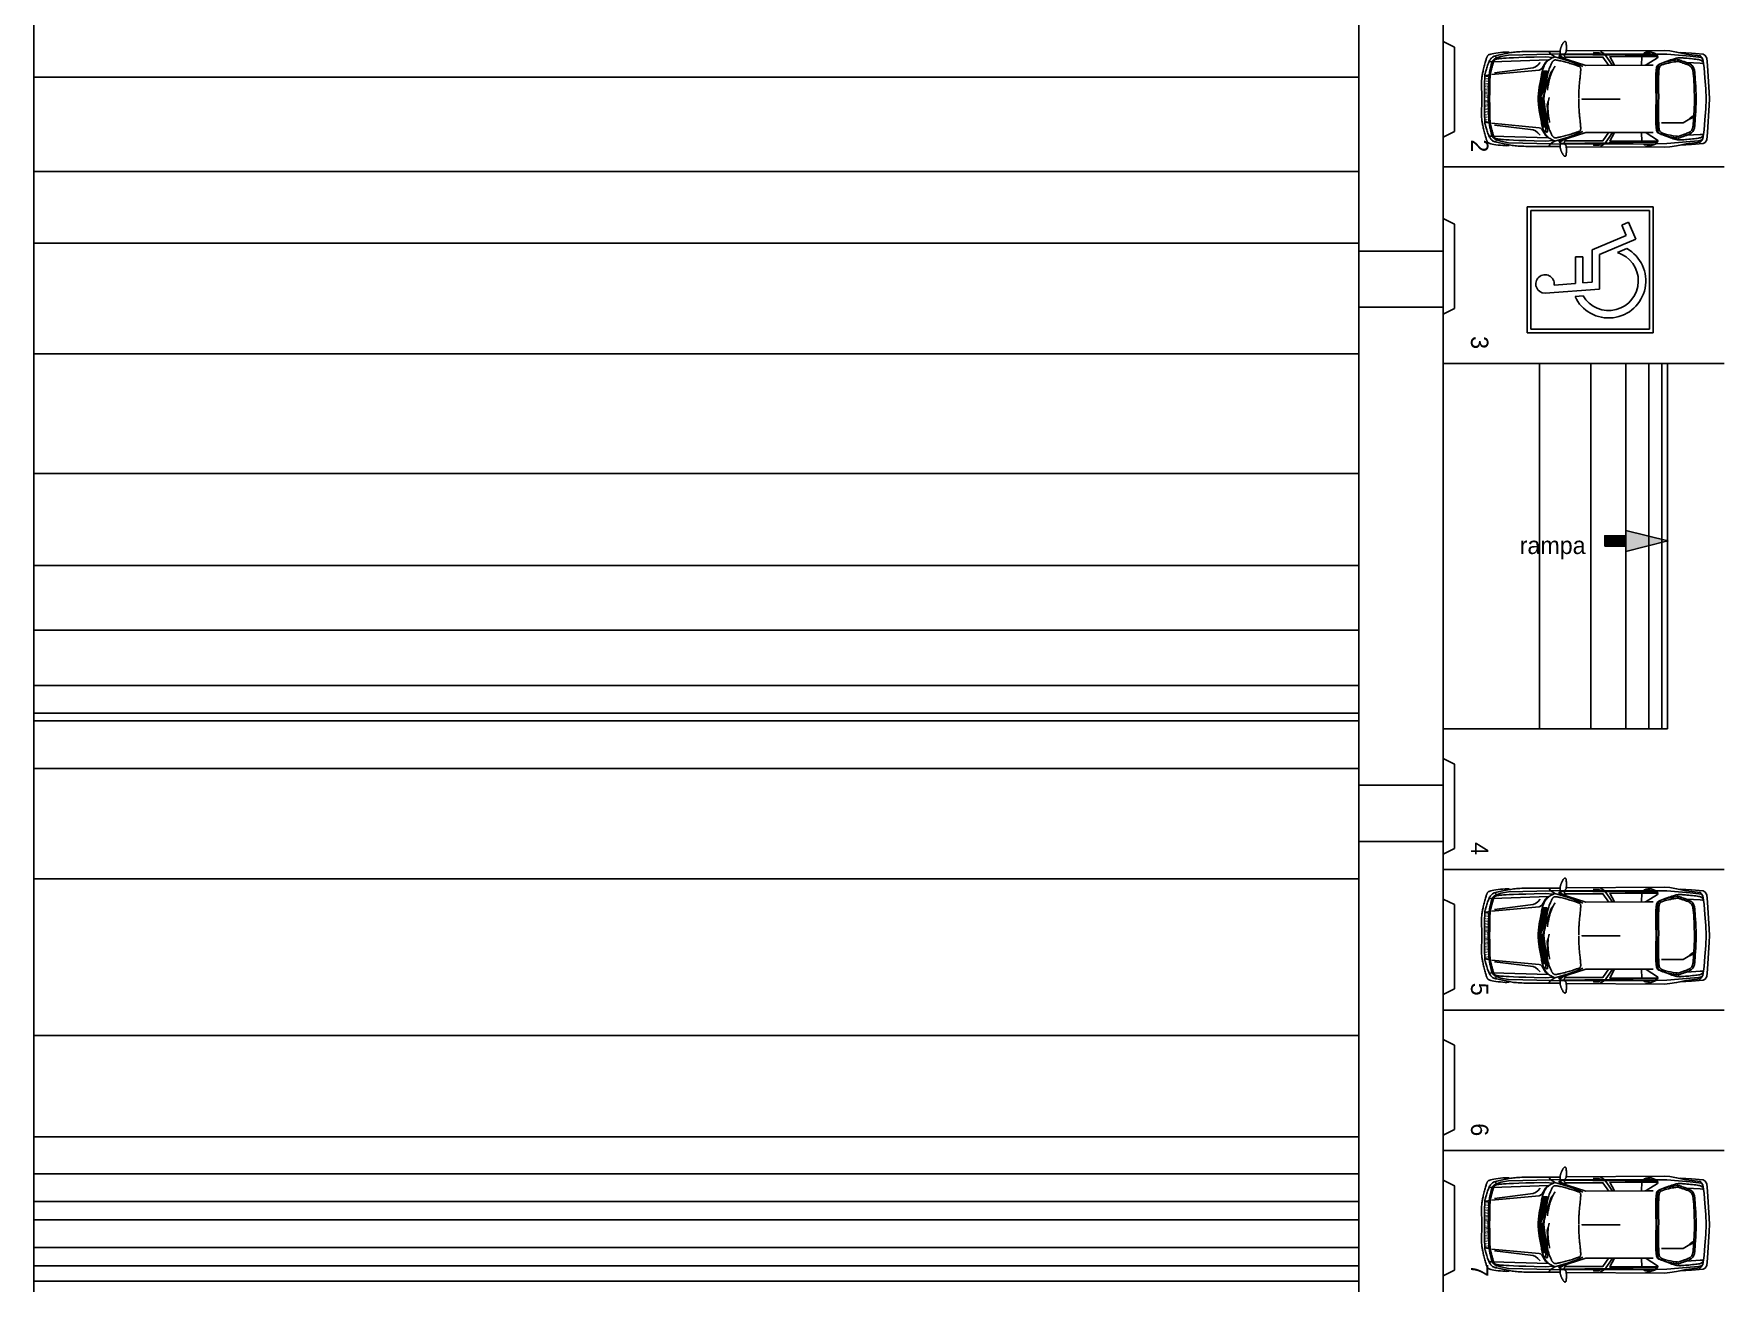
# Model space of a CAD drawing. Header units: metres. Extents: x -28 to 260, y 30 to 125.
# Drawn here: x -28.08 to 2, y 69.25 to 91.47 of the extents above; entities that cross this region are included whole.
import ezdxf

# ---------------------------------------------------------------- set-up
doc = ezdxf.new("R2010")
doc.units = ezdxf.units.M
doc.header["$LTSCALE"] = 0.01
doc.header["$MEASUREMENT"] = 0
for name, color, linetype in [('0.1', 2, 'Continuous'), ('0.10', 2, 'Continuous'), ('0.18', 1, 'Continuous'), ('0.20', 7, 'Continuous'), ('0.45', 4, 'Continuous'), ('PLAN_01_FLOOR', 7, 'Continuous'), ('SYMBOLS_GENERAL', 6, 'Continuous')]:
    doc.layers.add(name, color=color, linetype=linetype)
doc.styles.add('ESTILO1', font='', dxfattribs={"height": 0.12})
doc.styles.get('ESTILO1').set_extended_font_data('AvantGarde Bk BT')

# ---------------------------------------------------------------- blocks, each defined once
blk = doc.blocks.new('2DP309')
blk.add_line((-2.269, -0.002), (-1.587, -0.002))
for points in [[(-2.555, 0.722), (-2.557, 0.727), (-2.56, 0.732), (-2.562, 0.735), (-2.564, 0.739), (-2.566, 0.741), (-2.569, 0.744), (-2.57, 0.746), (-2.572, 0.748), (-2.574, 0.751), (-2.575, 0.753), (-2.576, 0.755), (-2.578, 0.758), (-2.579, 0.761), (-2.579, 0.763), (-2.58, 0.766), (-2.581, 0.77), (-2.582, 0.773), (-2.582, 0.776), (-2.582, 0.78), (-2.582, 0.784), (-2.582, 0.787), (-2.582, 0.791), (-2.581, 0.795), (-2.579, 0.798), (-2.577, 0.802), (-2.575, 0.805), (-2.572, 0.809), (-2.569, 0.812), (-2.566, 0.815), (-2.563, 0.818), (-2.56, 0.821), (-2.557, 0.824), (-2.554, 0.826), (-2.552, 0.829), (-2.551, 0.832), (-2.549, 0.835), (-2.548, 0.84), (-2.547, 0.847), (-2.546, 0.854), (-2.546, 0.864), (-2.545, 0.876), (-2.545, 0.89), (-2.544, 0.905), (-2.544, 0.921), (-2.545, 0.936), (-2.545, 0.952), (-2.546, 0.966), (-2.546, 0.978), (-2.548, 0.989), (-2.549, 0.997), (-2.551, 1.004), (-2.553, 1.009), (-2.555, 1.013), (-2.557, 1.016), (-2.56, 1.018), (-2.562, 1.019), (-2.565, 1.02), (-2.569, 1.021), (-2.572, 1.021), (-2.575, 1.02), (-2.579, 1.019), (-2.583, 1.017), (-2.587, 1.013), (-2.592, 1.009), (-2.596, 1.003), (-2.601, 0.997), (-2.606, 0.989), (-2.611, 0.981), (-2.616, 0.973), (-2.62, 0.965), (-2.624, 0.957), (-2.628, 0.949), (-2.631, 0.941), (-2.634, 0.934), (-2.637, 0.928), (-2.639, 0.922), (-2.641, 0.916), (-2.642, 0.91), (-2.644, 0.905), (-2.645, 0.9), (-2.647, 0.895), (-2.648, 0.89), (-2.65, 0.885), (-2.651, 0.879), (-2.653, 0.874), (-2.654, 0.869), (-2.655, 0.864), (-2.656, 0.858), (-2.657, 0.852), (-2.657, 0.846), (-2.658, 0.84), (-2.658, 0.834), (-2.658, 0.829), (-2.658, 0.823), (-2.658, 0.818), (-2.657, 0.814), (-2.657, 0.809), (-2.656, 0.806), (-2.655, 0.802), (-2.654, 0.799), (-2.653, 0.795), (-2.652, 0.791), (-2.651, 0.787), (-2.65, 0.782), (-2.649, 0.777), (-2.647, 0.77), (-2.643, 0.764), (-2.637, 0.756), (-2.628, 0.748), (-2.613, 0.739), (-2.594, 0.73), (-2.568, 0.72)], [(-3.561, 0.826), (-3.576, 0.83), (-3.602, 0.832), (-3.635, 0.831), (-3.674, 0.829), (-3.716, 0.825), (-3.758, 0.82), (-3.799, 0.815), (-3.835, 0.809), (-3.864, 0.803), (-3.888, 0.798), (-3.906, 0.792), (-3.92, 0.787), (-3.93, 0.782), (-3.938, 0.777), (-3.943, 0.772), (-3.947, 0.767), (-3.95, 0.762), (-3.954, 0.756), (-3.957, 0.75), (-3.96, 0.744), (-3.963, 0.735), (-3.966, 0.726), (-3.97, 0.714), (-3.974, 0.7), (-3.979, 0.684), (-3.984, 0.666), (-3.989, 0.645), (-3.995, 0.624), (-4.001, 0.602), (-4.006, 0.58), (-4.012, 0.557), (-4.018, 0.535), (-4.023, 0.514), (-4.027, 0.494), (-4.032, 0.475), (-4.036, 0.456), (-4.04, 0.438), (-4.043, 0.421), (-4.046, 0.405), (-4.048, 0.389), (-4.05, 0.373), (-4.052, 0.354), (-4.053, 0.329), (-4.053, 0.295), (-4.053, 0.249), (-4.053, 0.186), (-4.051, 0.105), (-4.049, 0)], [(-2.671, 0.845), (-2.736, 0.845), (-2.792, 0.845), (-2.84, 0.846), (-2.882, 0.846), (-2.92, 0.846), (-2.955, 0.846), (-2.99, 0.846), (-3.025, 0.846), (-3.063, 0.846), (-3.103, 0.845), (-3.143, 0.845), (-3.185, 0.845), (-3.226, 0.844), (-3.266, 0.844), (-3.304, 0.843), (-3.34, 0.842), (-3.372, 0.84), (-3.402, 0.839), (-3.431, 0.836), (-3.457, 0.834), (-3.483, 0.831), (-3.509, 0.827), (-3.535, 0.823), (-3.562, 0.819), (-3.59, 0.813), (-3.619, 0.807), (-3.649, 0.801), (-3.678, 0.795), (-3.707, 0.788), (-3.733, 0.782), (-3.758, 0.776), (-3.78, 0.771), (-3.799, 0.766), (-3.815, 0.762), (-3.828, 0.758), (-3.84, 0.754), (-3.849, 0.75), (-3.858, 0.745), (-3.865, 0.739), (-3.873, 0.733), (-3.88, 0.725), (-3.888, 0.716), (-3.895, 0.706), (-3.903, 0.695), (-3.91, 0.682), (-3.918, 0.667), (-3.926, 0.651), (-3.933, 0.633), (-3.941, 0.614), (-3.948, 0.594), (-3.955, 0.573), (-3.961, 0.552), (-3.968, 0.531), (-3.973, 0.512), (-3.978, 0.494), (-3.983, 0.479), (-3.986, 0.466), (-3.989, 0.455), (-3.992, 0.447), (-3.993, 0.44), (-3.995, 0.435), (-3.996, 0.43), (-3.996, 0.426), (-3.997, 0.423), (-3.997, 0.418), (-3.998, 0.409), (-3.998, 0.391), (-3.998, 0.359), (-3.999, 0.309), (-4, 0.237), (-4.002, 0.137), (-4.003, 0)], [(-3.936, 0), (-3.933, 0.136), (-3.93, 0.241), (-3.926, 0.321), (-3.923, 0.38), (-3.919, 0.423), (-3.915, 0.453), (-3.911, 0.475), (-3.908, 0.492), (-3.904, 0.508), (-3.9, 0.524), (-3.897, 0.539), (-3.894, 0.554), (-3.891, 0.568), (-3.888, 0.581), (-3.885, 0.593), (-3.883, 0.604), (-3.881, 0.614), (-3.879, 0.623), (-3.877, 0.632), (-3.875, 0.64), (-3.873, 0.647), (-3.871, 0.654), (-3.868, 0.66), (-3.864, 0.666), (-3.861, 0.672), (-3.856, 0.679), (-3.852, 0.684), (-3.847, 0.69), (-3.842, 0.695), (-3.837, 0.7), (-3.832, 0.704), (-3.827, 0.707), (-3.823, 0.71), (-3.82, 0.713), (-3.816, 0.715), (-3.813, 0.716), (-3.811, 0.717), (-3.808, 0.718), (-3.806, 0.719), (-3.804, 0.72), (-3.803, 0.721), (-3.801, 0.721), (-3.8, 0.722), (-3.799, 0.723), (-3.798, 0.724), (-3.797, 0.725), (-3.797, 0.726), (-3.796, 0.728), (-3.796, 0.729), (-3.796, 0.731), (-3.796, 0.733), (-3.796, 0.735), (-3.796, 0.737), (-3.797, 0.74), (-3.799, 0.744), (-3.8, 0.748)], [(-3.921, 0.665), (-3.862, 0.661), (-2.864, 0.693)], [(-3.12, 0.744), (-3.269, 0.74), (-3.389, 0.737), (-3.486, 0.733), (-3.561, 0.73), (-3.619, 0.727), (-3.662, 0.724), (-3.694, 0.721), (-3.719, 0.719), (-3.739, 0.717), (-3.755, 0.715), (-3.768, 0.713), (-3.778, 0.711), (-3.786, 0.709), (-3.793, 0.707), (-3.798, 0.705), (-3.802, 0.703), (-3.807, 0.701), (-3.811, 0.698), (-3.815, 0.694), (-3.819, 0.691), (-3.823, 0.686), (-3.827, 0.681), (-3.83, 0.675), (-3.834, 0.668), (-3.838, 0.66), (-3.842, 0.651), (-3.845, 0.641), (-3.849, 0.63), (-3.853, 0.619), (-3.856, 0.606), (-3.86, 0.593), (-3.864, 0.58), (-3.868, 0.566), (-3.872, 0.552), (-3.876, 0.538), (-3.879, 0.524), (-3.883, 0.51), (-3.886, 0.497), (-3.889, 0.485), (-3.892, 0.473), (-3.894, 0.463), (-3.896, 0.454), (-3.898, 0.446), (-3.899, 0.438), (-3.9, 0.43), (-3.901, 0.423), (-3.902, 0.415), (-3.902, 0.406), (-3.903, 0.397), (-3.903, 0.382), (-3.904, 0.36), (-3.905, 0.326), (-3.906, 0.277), (-3.907, 0.209), (-3.909, 0.118), (-3.911, 0)], [(-2.867, 0.688), (-2.918, 0.648), (-2.978, 0.549), (-3.004, 0.521), (-3.032, 0.512), (-3.876, 0.434)], [(-3.823, 0.465), (-3.185, 0.546), (-3.136, 0.552), (-3.095, 0.57), (-3.051, 0.602), (-3.012, 0.647)], [(-3.802, 0.722), (-3.714, 0.754), (-3.574, 0.78), (-2.816, 0.797), (-2.657, 0.803), (-0.947, 0.798), (-0.76, 0.794), (-0.341, 0.759), (-0.191, 0.743), (-0.121, 0.729)], [(-3.12, 0.744), (-2.916, 0.751), (-2.78, 0.739)], [(-2.753, 0.748), (-2.777, 0.738), (-2.798, 0.728), (-2.817, 0.717), (-2.834, 0.707), (-2.849, 0.696), (-2.862, 0.686), (-2.874, 0.676), (-2.884, 0.666), (-2.893, 0.657), (-2.902, 0.648), (-2.909, 0.639), (-2.916, 0.63), (-2.922, 0.621), (-2.928, 0.612), (-2.933, 0.603), (-2.938, 0.592), (-2.943, 0.582), (-2.948, 0.57), (-2.953, 0.557), (-2.958, 0.543), (-2.963, 0.527), (-2.968, 0.509), (-2.974, 0.489), (-2.979, 0.466), (-2.985, 0.441), (-2.99, 0.414), (-2.996, 0.385), (-3.002, 0.355), (-3.007, 0.324), (-3.013, 0.294), (-3.018, 0.266), (-3.022, 0.238), (-3.027, 0.213), (-3.03, 0.189), (-3.034, 0.164), (-3.037, 0.139), (-3.039, 0.112), (-3.042, 0.082), (-3.044, 0.047), (-3.046, 0)], [(-2.925, 0.167), (-2.91, 0.267), (-2.895, 0.357), (-2.881, 0.425), (-2.87, 0.475), (-2.86, 0.51), (-2.851, 0.535), (-2.843, 0.555), (-2.836, 0.572), (-2.829, 0.588), (-2.823, 0.602), (-2.817, 0.615), (-2.811, 0.626), (-2.807, 0.636), (-2.802, 0.644), (-2.798, 0.652), (-2.794, 0.658), (-2.791, 0.663), (-2.788, 0.667), (-2.784, 0.671), (-2.782, 0.674), (-2.779, 0.676), (-2.776, 0.678), (-2.774, 0.68), (-2.771, 0.682), (-2.769, 0.684), (-2.766, 0.685), (-2.764, 0.687), (-2.761, 0.688), (-2.758, 0.689), (-2.755, 0.691), (-2.752, 0.691), (-2.748, 0.692), (-2.744, 0.692), (-2.739, 0.692), (-2.733, 0.692), (-2.726, 0.691), (-2.717, 0.69), (-2.706, 0.688), (-2.693, 0.685), (-2.677, 0.682), (-2.66, 0.679), (-2.641, 0.675), (-2.62, 0.67), (-2.598, 0.664), (-2.575, 0.659), (-2.552, 0.653), (-2.528, 0.646), (-2.504, 0.639), (-2.481, 0.632), (-2.458, 0.625), (-2.436, 0.618), (-2.415, 0.611), (-2.396, 0.604), (-2.379, 0.599), (-2.363, 0.593), (-2.35, 0.589), (-2.34, 0.585), (-2.331, 0.582), (-2.323, 0.58), (-2.317, 0.577), (-2.312, 0.575), (-2.308, 0.573), (-2.305, 0.571), (-2.301, 0.568), (-2.298, 0.565), (-2.296, 0.561), (-2.294, 0.556), (-2.292, 0.549), (-2.291, 0.542), (-2.29, 0.532), (-2.289, 0.521), (-2.29, 0.508), (-2.291, 0.493), (-2.292, 0.476), (-2.294, 0.458), (-2.296, 0.438), (-2.298, 0.418), (-2.3, 0.397), (-2.302, 0.376), (-2.305, 0.355), (-2.307, 0.333), (-2.309, 0.311), (-2.311, 0.29), (-2.313, 0.268), (-2.315, 0.246), (-2.317, 0.225), (-2.319, 0.203), (-2.32, 0.182), (-2.321, 0.16), (-2.322, 0.138), (-2.323, 0.115), (-2.324, 0.091), (-2.324, 0.065), (-2.324, 0.037), (-2.324, 0.007)], [(-2.86, 0.847), (-2.831, 0.807), (-2.806, 0.784), (-2.764, 0.758), (-2.749, 0.751), (-2.507, 0.679), (-2.361, 0.624), (-2.254, 0.579)], [(-1.138, 0.85), (-1.052, 0.837), (-0.977, 0.811), (-0.948, 0.795), (-0.922, 0.766), (-0.915, 0.748), (-0.923, 0.732), (-1.125, 0.604), (-1.152, 0.598), (-2.2, 0.595), (-2.662, 0.743), (-2.677, 0.755), (-2.664, 0.778), (-2.644, 0.792), (-0.93, 0.77)], [(-2.568, 0.745), (-1.894, 0.744), (-1.788, 0.592)], [(-0.056, 0), (-0.065, 0.177), (-0.079, 0.373), (-0.094, 0.552), (-0.117, 0.708), (-0.163, 0.768), (-0.413, 0.798), (-0.585, 0.834), (-0.705, 0.853), (-0.801, 0.861), (-2.538, 0.852)], [(-1.938, 0.845), (-1.876, 0.807), (-1.844, 0.767), (-1.782, 0.684), (-1.726, 0.596)], [(-1.686, 0.599), (-1.771, 0.754), (-0.921, 0.75)], [(-1.204, 0.754), (-1.207, 0.602)], [(-0.948, 0), (-0.951, 0.192), (-0.952, 0.335), (-0.952, 0.439), (-0.948, 0.511), (-0.941, 0.558), (-0.931, 0.586), (-0.917, 0.602), (-0.898, 0.612), (-0.875, 0.623), (-0.847, 0.634), (-0.817, 0.646), (-0.786, 0.658), (-0.754, 0.67), (-0.722, 0.682), (-0.693, 0.692), (-0.666, 0.701), (-0.643, 0.709), (-0.623, 0.714), (-0.606, 0.719), (-0.592, 0.723), (-0.58, 0.725), (-0.57, 0.727), (-0.562, 0.728), (-0.554, 0.729), (-0.546, 0.73), (-0.538, 0.73), (-0.53, 0.731), (-0.52, 0.731), (-0.508, 0.73), (-0.493, 0.729), (-0.476, 0.728), (-0.454, 0.726), (-0.428, 0.724), (-0.399, 0.722), (-0.368, 0.719), (-0.335, 0.716), (-0.303, 0.712), (-0.271, 0.709), (-0.242, 0.705), (-0.216, 0.702), (-0.194, 0.698), (-0.176, 0.695), (-0.161, 0.691), (-0.149, 0.686), (-0.14, 0.681), (-0.132, 0.676), (-0.127, 0.669), (-0.122, 0.662)], [(-0.522, 0.825), (-0.318, 0.813), (-0.113, 0.795), (-0.073, 0.773), (-0.049, 0.727), (-0.033, 0.596), (-0.003, 0.114), (0, 0)], [(-0.401, 0.648), (-0.166, 0.635), (-0.125, 0.632), (-0.102, 0.647)], [(-3.918, 0.43), (-3.928, 0.426), (-3.939, 0.422), (-3.95, 0.419), (-3.96, 0.417), (-3.971, 0.415), (-3.981, 0.415), (-3.99, 0.415), (-3.999, 0.416)], [(-3.03, 0), (-3.028, 0.041), (-3.025, 0.078), (-3.022, 0.11), (-3.02, 0.138), (-3.017, 0.163), (-3.015, 0.185), (-3.012, 0.205), (-3.01, 0.223), (-3.008, 0.24), (-3.006, 0.255), (-3.003, 0.27), (-3.001, 0.284), (-2.999, 0.298), (-2.996, 0.312), (-2.994, 0.326), (-2.991, 0.341), (-2.988, 0.357), (-2.985, 0.373), (-2.982, 0.391), (-2.978, 0.41), (-2.974, 0.43), (-2.97, 0.451), (-2.965, 0.473), (-2.96, 0.497)], [(-3.009, 0), (-3.007, 0.041), (-3.004, 0.078), (-3.001, 0.11), (-2.999, 0.138), (-2.996, 0.163), (-2.994, 0.185), (-2.991, 0.205), (-2.989, 0.223), (-2.987, 0.24), (-2.984, 0.255), (-2.982, 0.27), (-2.98, 0.284), (-2.978, 0.298), (-2.975, 0.312), (-2.973, 0.326), (-2.97, 0.341), (-2.967, 0.357), (-2.964, 0.373), (-2.961, 0.391), (-2.957, 0.41), (-2.953, 0.43), (-2.949, 0.451), (-2.944, 0.473), (-2.939, 0.497)], [(-2.981, 0.076), (-2.981, 0.078), (-2.978, 0.11), (-2.976, 0.138), (-2.973, 0.163), (-2.971, 0.185), (-2.968, 0.205), (-2.966, 0.223), (-2.964, 0.24), (-2.962, 0.255), (-2.959, 0.27), (-2.957, 0.284), (-2.955, 0.298), (-2.952, 0.312), (-2.95, 0.326), (-2.947, 0.341), (-2.944, 0.357), (-2.941, 0.373), (-2.938, 0.391), (-2.934, 0.41), (-2.93, 0.43), (-2.926, 0.451), (-2.921, 0.473), (-2.916, 0.497)], [(-2.96, 0.496), (-2.891, 0.496)], [(-2.951, 0.135), (-2.951, 0.138), (-2.949, 0.163), (-2.946, 0.185), (-2.944, 0.205), (-2.941, 0.223), (-2.939, 0.24), (-2.937, 0.255), (-2.935, 0.27), (-2.932, 0.284), (-2.93, 0.298), (-2.928, 0.312), (-2.925, 0.326), (-2.922, 0.341), (-2.92, 0.357), (-2.916, 0.373), (-2.913, 0.391), (-2.909, 0.41), (-2.905, 0.43), (-2.901, 0.451), (-2.896, 0.473), (-2.891, 0.497)], [(-2.921, 0.169), (-2.846, 0.39), (-2.824, 0.472), (-2.788, 0.518)], [(-2.747, 0.583), (-2.763, 0.558), (-2.776, 0.536), (-2.787, 0.514), (-2.796, 0.495), (-2.804, 0.477), (-2.811, 0.459), (-2.817, 0.443), (-2.823, 0.427), (-2.828, 0.412), (-2.833, 0.397), (-2.837, 0.382), (-2.841, 0.367), (-2.845, 0.352), (-2.849, 0.337), (-2.853, 0.323), (-2.856, 0.308), (-2.859, 0.292), (-2.863, 0.277), (-2.866, 0.26), (-2.869, 0.243), (-2.872, 0.224), (-2.875, 0.204), (-2.878, 0.182), (-2.882, 0.158)], [(-2.845, 0.391), (-2.879, 0.265), (-2.874, 0.216)], [(-2.869, 0.301), (-2.852, 0.326)], [(-2.834, 0.433), (-2.836, 0.385)], [(-1.146, 0.599), (-1.001, 0.598)], [(-3.561, -0.826), (-3.576, -0.83), (-3.602, -0.832), (-3.635, -0.831), (-3.674, -0.829), (-3.716, -0.825), (-3.758, -0.82), (-3.799, -0.815), (-3.835, -0.809), (-3.864, -0.803), (-3.888, -0.798), (-3.906, -0.792), (-3.92, -0.787), (-3.93, -0.782), (-3.938, -0.777), (-3.943, -0.772), (-3.947, -0.767), (-3.95, -0.762), (-3.954, -0.756), (-3.957, -0.75), (-3.96, -0.744), (-3.963, -0.735), (-3.966, -0.726), (-3.97, -0.714), (-3.974, -0.7), (-3.979, -0.684), (-3.984, -0.666), (-3.989, -0.645), (-3.995, -0.624), (-4.001, -0.602), (-4.006, -0.58), (-4.012, -0.557), (-4.018, -0.535), (-4.023, -0.514), (-4.027, -0.494), (-4.032, -0.475), (-4.036, -0.456), (-4.04, -0.438), (-4.043, -0.421), (-4.046, -0.405), (-4.048, -0.389), (-4.05, -0.373), (-4.052, -0.354), (-4.053, -0.329), (-4.053, -0.295), (-4.053, -0.249), (-4.053, -0.186), (-4.051, -0.105), (-4.049, 0)], [(-2.671, -0.845), (-2.736, -0.845), (-2.792, -0.845), (-2.84, -0.846), (-2.882, -0.846), (-2.92, -0.846), (-2.955, -0.846), (-2.99, -0.846), (-3.025, -0.846), (-3.063, -0.846), (-3.103, -0.845), (-3.143, -0.845), (-3.185, -0.845), (-3.226, -0.844), (-3.266, -0.844), (-3.304, -0.843), (-3.34, -0.842), (-3.372, -0.84), (-3.402, -0.839), (-3.431, -0.836), (-3.457, -0.834), (-3.483, -0.831), (-3.509, -0.827), (-3.535, -0.823), (-3.562, -0.819), (-3.59, -0.813), (-3.619, -0.807), (-3.649, -0.801), (-3.678, -0.795), (-3.707, -0.788), (-3.733, -0.782), (-3.758, -0.776), (-3.78, -0.771), (-3.799, -0.766), (-3.815, -0.762), (-3.828, -0.758), (-3.84, -0.754), (-3.849, -0.75), (-3.858, -0.745), (-3.865, -0.739), (-3.873, -0.733), (-3.88, -0.725), (-3.888, -0.716), (-3.895, -0.706), (-3.903, -0.695), (-3.91, -0.682), (-3.918, -0.667), (-3.926, -0.651), (-3.933, -0.633), (-3.941, -0.614), (-3.948, -0.594), (-3.955, -0.573), (-3.961, -0.552), (-3.968, -0.531), (-3.973, -0.512), (-3.978, -0.494), (-3.983, -0.479), (-3.986, -0.466), (-3.989, -0.455), (-3.992, -0.447), (-3.993, -0.44), (-3.995, -0.435), (-3.996, -0.43), (-3.996, -0.426), (-3.997, -0.423), (-3.997, -0.418), (-3.998, -0.409), (-3.998, -0.391), (-3.998, -0.359), (-3.999, -0.309), (-4, -0.237), (-4.002, -0.137), (-4.003, 0)], [(-3.936, 0), (-3.933, -0.136), (-3.93, -0.241), (-3.926, -0.321), (-3.923, -0.38), (-3.919, -0.423), (-3.915, -0.453), (-3.911, -0.475), (-3.908, -0.492), (-3.904, -0.508), (-3.9, -0.524), (-3.897, -0.539), (-3.894, -0.554), (-3.891, -0.568), (-3.888, -0.581), (-3.885, -0.593), (-3.883, -0.604), (-3.881, -0.614), (-3.879, -0.623), (-3.877, -0.632), (-3.875, -0.64), (-3.873, -0.647), (-3.871, -0.654), (-3.868, -0.66), (-3.864, -0.666), (-3.861, -0.672), (-3.856, -0.679), (-3.852, -0.684), (-3.847, -0.69), (-3.842, -0.695), (-3.837, -0.7), (-3.832, -0.704), (-3.827, -0.707), (-3.823, -0.71), (-3.82, -0.713), (-3.816, -0.715), (-3.813, -0.716), (-3.811, -0.717), (-3.808, -0.718), (-3.806, -0.719), (-3.804, -0.72), (-3.803, -0.721), (-3.801, -0.721), (-3.8, -0.722), (-3.799, -0.723), (-3.798, -0.724), (-3.797, -0.725), (-3.797, -0.726), (-3.796, -0.728), (-3.796, -0.729), (-3.796, -0.731), (-3.796, -0.733), (-3.796, -0.735), (-3.796, -0.737), (-3.797, -0.74), (-3.799, -0.744), (-3.8, -0.748)], [(-3.12, -0.744), (-3.269, -0.74), (-3.389, -0.737), (-3.486, -0.733), (-3.561, -0.73), (-3.619, -0.727), (-3.662, -0.724), (-3.694, -0.721), (-3.719, -0.719), (-3.739, -0.717), (-3.755, -0.715), (-3.768, -0.713), (-3.778, -0.711), (-3.786, -0.709), (-3.793, -0.707), (-3.798, -0.705), (-3.802, -0.703), (-3.807, -0.701), (-3.811, -0.698), (-3.815, -0.694), (-3.819, -0.691), (-3.823, -0.686), (-3.827, -0.681), (-3.83, -0.675), (-3.834, -0.668), (-3.838, -0.66), (-3.842, -0.651), (-3.845, -0.641), (-3.849, -0.63), (-3.853, -0.619), (-3.856, -0.606), (-3.86, -0.593), (-3.864, -0.58), (-3.868, -0.566), (-3.872, -0.552), (-3.876, -0.538), (-3.879, -0.524), (-3.883, -0.51), (-3.886, -0.497), (-3.889, -0.485), (-3.892, -0.473), (-3.894, -0.463), (-3.896, -0.454), (-3.898, -0.446), (-3.899, -0.438), (-3.9, -0.43), (-3.901, -0.423), (-3.902, -0.415), (-3.902, -0.406), (-3.903, -0.397), (-3.903, -0.382), (-3.904, -0.36), (-3.905, -0.326), (-3.906, -0.277), (-3.907, -0.209), (-3.909, -0.118), (-3.911, 0)], [(-2.753, -0.748), (-2.777, -0.738), (-2.798, -0.728), (-2.817, -0.717), (-2.834, -0.707), (-2.849, -0.696), (-2.862, -0.686), (-2.874, -0.676), (-2.884, -0.666), (-2.893, -0.657), (-2.902, -0.648), (-2.909, -0.639), (-2.916, -0.63), (-2.922, -0.621), (-2.928, -0.612), (-2.933, -0.603), (-2.938, -0.592), (-2.943, -0.582), (-2.948, -0.57), (-2.953, -0.557), (-2.958, -0.543), (-2.963, -0.527), (-2.968, -0.509), (-2.974, -0.489), (-2.979, -0.466), (-2.985, -0.441), (-2.99, -0.414), (-2.996, -0.385), (-3.002, -0.355), (-3.007, -0.324), (-3.013, -0.294), (-3.018, -0.266), (-3.022, -0.238), (-3.027, -0.213), (-3.03, -0.189), (-3.034, -0.164), (-3.037, -0.139), (-3.039, -0.112), (-3.042, -0.082), (-3.044, -0.047), (-3.046, 0)], [(-3.03, 0), (-3.028, -0.041), (-3.025, -0.078), (-3.022, -0.11), (-3.02, -0.138), (-3.017, -0.163), (-3.015, -0.185), (-3.012, -0.205), (-3.01, -0.223), (-3.008, -0.24), (-3.006, -0.255), (-3.003, -0.27), (-3.001, -0.284), (-2.999, -0.298), (-2.996, -0.312), (-2.994, -0.326), (-2.991, -0.341), (-2.988, -0.357), (-2.985, -0.373), (-2.982, -0.391), (-2.978, -0.41), (-2.974, -0.43), (-2.97, -0.451), (-2.965, -0.473), (-2.96, -0.497)], [(-3.009, 0), (-3.007, -0.041), (-3.004, -0.078), (-3.001, -0.11), (-2.999, -0.138), (-2.996, -0.163), (-2.994, -0.185), (-2.991, -0.205), (-2.989, -0.223), (-2.987, -0.24), (-2.984, -0.255), (-2.982, -0.27), (-2.98, -0.284), (-2.978, -0.298), (-2.975, -0.312), (-2.973, -0.326), (-2.97, -0.341), (-2.967, -0.357), (-2.964, -0.373), (-2.961, -0.391), (-2.957, -0.41), (-2.953, -0.43), (-2.949, -0.451), (-2.944, -0.473), (-2.939, -0.497)], [(-2.986, 0), (-2.985, 0.016)], [(-2.986, 0), (-2.984, -0.041), (-2.981, -0.078), (-2.978, -0.11), (-2.976, -0.138), (-2.973, -0.163), (-2.971, -0.185), (-2.968, -0.205), (-2.966, -0.223), (-2.964, -0.24), (-2.962, -0.255), (-2.959, -0.27), (-2.957, -0.284), (-2.955, -0.298), (-2.952, -0.312), (-2.95, -0.326), (-2.947, -0.341), (-2.944, -0.357), (-2.941, -0.373), (-2.938, -0.391), (-2.934, -0.41), (-2.93, -0.43), (-2.926, -0.451), (-2.921, -0.473), (-2.916, -0.497)], [(-2.962, 0), (-2.96, 0.031)], [(-2.962, 0), (-2.959, -0.041), (-2.956, -0.078), (-2.954, -0.11), (-2.951, -0.138), (-2.949, -0.163), (-2.946, -0.185), (-2.944, -0.205), (-2.941, -0.223), (-2.939, -0.24), (-2.937, -0.255), (-2.935, -0.27), (-2.932, -0.284), (-2.93, -0.298), (-2.928, -0.312), (-2.925, -0.326), (-2.922, -0.341), (-2.92, -0.357), (-2.916, -0.373), (-2.913, -0.391), (-2.909, -0.41), (-2.905, -0.43), (-2.901, -0.451), (-2.899, -0.46)], [(-2.949, 0), (-2.934, 0.107)], [(-2.949, 0), (-2.928, -0.15), (-2.91, -0.267), (-2.895, -0.357), (-2.881, -0.425), (-2.87, -0.475), (-2.86, -0.51), (-2.851, -0.535), (-2.843, -0.555), (-2.836, -0.572), (-2.829, -0.588), (-2.823, -0.602), (-2.817, -0.615), (-2.811, -0.626), (-2.807, -0.636), (-2.802, -0.644), (-2.798, -0.652), (-2.794, -0.658), (-2.791, -0.663), (-2.788, -0.667), (-2.784, -0.671), (-2.782, -0.674), (-2.779, -0.676), (-2.776, -0.678), (-2.774, -0.68), (-2.771, -0.682), (-2.769, -0.684), (-2.766, -0.685), (-2.764, -0.687), (-2.761, -0.688), (-2.758, -0.689), (-2.755, -0.691), (-2.752, -0.691), (-2.748, -0.692), (-2.744, -0.692), (-2.739, -0.692), (-2.733, -0.692), (-2.726, -0.691), (-2.717, -0.69), (-2.706, -0.688), (-2.693, -0.685), (-2.677, -0.682), (-2.66, -0.679), (-2.641, -0.675), (-2.62, -0.67), (-2.598, -0.664), (-2.575, -0.659), (-2.552, -0.653), (-2.528, -0.646), (-2.504, -0.639), (-2.481, -0.632), (-2.458, -0.625), (-2.436, -0.618), (-2.415, -0.611), (-2.396, -0.604), (-2.379, -0.599), (-2.363, -0.593), (-2.35, -0.589), (-2.34, -0.585), (-2.331, -0.582), (-2.323, -0.58), (-2.317, -0.577), (-2.312, -0.575), (-2.308, -0.573), (-2.305, -0.571), (-2.301, -0.568), (-2.298, -0.565), (-2.296, -0.561), (-2.294, -0.556), (-2.292, -0.549), (-2.291, -0.542), (-2.29, -0.532), (-2.289, -0.521), (-2.29, -0.508), (-2.291, -0.493), (-2.292, -0.476), (-2.294, -0.458), (-2.296, -0.438), (-2.298, -0.418), (-2.3, -0.397), (-2.302, -0.376), (-2.305, -0.355), (-2.307, -0.333), (-2.309, -0.311), (-2.311, -0.29), (-2.313, -0.268), (-2.315, -0.246), (-2.317, -0.225), (-2.319, -0.203), (-2.32, -0.182), (-2.321, -0.16), (-2.322, -0.138), (-2.323, -0.115), (-2.324, -0.091), (-2.324, -0.065), (-2.324, -0.037), (-2.324, -0.007)], [(-2.851, 0.026), (-2.858, -0.002), (-2.863, -0.028), (-2.867, -0.052), (-2.87, -0.073), (-2.871, -0.093), (-2.872, -0.112), (-2.873, -0.129), (-2.873, -0.146), (-2.873, -0.162), (-2.873, -0.178), (-2.872, -0.193), (-2.871, -0.209), (-2.871, -0.224), (-2.869, -0.239), (-2.868, -0.254), (-2.867, -0.27), (-2.865, -0.285), (-2.863, -0.301), (-2.861, -0.318), (-2.858, -0.335), (-2.855, -0.354), (-2.852, -0.374), (-2.848, -0.396), (-2.843, -0.42)], [(-0.056, 0), (-0.065, -0.177), (-0.079, -0.373), (-0.094, -0.552), (-0.117, -0.708), (-0.163, -0.768), (-0.413, -0.798), (-0.585, -0.834), (-0.705, -0.853), (-0.801, -0.861), (-2.538, -0.852)], [(-0.948, 0), (-0.951, -0.192), (-0.952, -0.335), (-0.952, -0.439), (-0.948, -0.511), (-0.941, -0.558), (-0.931, -0.586), (-0.917, -0.602), (-0.898, -0.612), (-0.875, -0.623), (-0.847, -0.634), (-0.817, -0.646), (-0.786, -0.658), (-0.754, -0.67), (-0.722, -0.682), (-0.693, -0.692), (-0.666, -0.701), (-0.643, -0.709), (-0.623, -0.714), (-0.606, -0.719), (-0.592, -0.723), (-0.58, -0.725), (-0.57, -0.727), (-0.562, -0.728), (-0.554, -0.729), (-0.546, -0.73), (-0.538, -0.73), (-0.53, -0.731), (-0.52, -0.731), (-0.508, -0.73), (-0.493, -0.729), (-0.476, -0.728), (-0.454, -0.726), (-0.428, -0.724), (-0.399, -0.722), (-0.368, -0.719), (-0.335, -0.716), (-0.303, -0.712), (-0.271, -0.709), (-0.242, -0.705), (-0.216, -0.702), (-0.194, -0.698), (-0.176, -0.695), (-0.161, -0.691), (-0.149, -0.686), (-0.14, -0.681), (-0.132, -0.676), (-0.127, -0.669), (-0.122, -0.662)], [(-0.522, -0.825), (-0.318, -0.813), (-0.113, -0.795), (-0.073, -0.773), (-0.049, -0.727), (-0.033, -0.596), (-0.003, -0.114), (0, 0)], [(-2.884, -0.436), (-2.883, -0.188), (-2.889, -0.104), (-2.869, -0.049)], [(-2.886, -0.144), (-2.872, -0.19)], [(-2.883, -0.187), (-2.875, -0.317), (-2.854, -0.363)], [(-2.877, -0.28), (-2.868, -0.251)], [(-3.918, -0.43), (-3.928, -0.426), (-3.939, -0.422), (-3.95, -0.419), (-3.96, -0.417), (-3.971, -0.415), (-3.981, -0.415), (-3.99, -0.415), (-3.999, -0.416)], [(-2.867, -0.688), (-2.918, -0.648), (-2.978, -0.549), (-3.004, -0.521), (-3.032, -0.512), (-3.876, -0.434)], [(-3.823, -0.465), (-3.185, -0.546), (-3.136, -0.552), (-3.095, -0.57), (-3.051, -0.602), (-3.012, -0.647)], [(-2.96, -0.497), (-2.907, -0.497)], [(-2.86, -0.847), (-2.831, -0.807), (-2.806, -0.784), (-2.764, -0.758), (-2.749, -0.751), (-2.507, -0.679), (-2.361, -0.624), (-2.254, -0.579)], [(-1.138, -0.85), (-1.052, -0.837), (-0.977, -0.811), (-0.948, -0.795), (-0.922, -0.766), (-0.915, -0.748), (-0.923, -0.732), (-1.125, -0.604), (-1.152, -0.598), (-2.2, -0.595), (-2.662, -0.743), (-2.677, -0.755), (-2.664, -0.778), (-2.644, -0.792), (-0.93, -0.77)], [(-2.568, -0.745), (-1.894, -0.744), (-1.788, -0.592)], [(-1.938, -0.845), (-1.876, -0.807), (-1.844, -0.767), (-1.782, -0.684), (-1.726, -0.596)], [(-1.686, -0.599), (-1.771, -0.754), (-0.921, -0.75)], [(-1.146, -0.599), (-1.001, -0.598)], [(-0.346, -0.352), (-0.466, -0.424), (-0.85, -0.424)], [(-3.921, -0.665), (-3.862, -0.661), (-2.864, -0.693)], [(-3.802, -0.722), (-3.714, -0.754), (-3.574, -0.78), (-2.816, -0.797), (-2.657, -0.803), (-0.947, -0.798), (-0.76, -0.794), (-0.341, -0.759), (-0.191, -0.743), (-0.121, -0.729)], [(-3.12, -0.744), (-2.916, -0.751), (-2.78, -0.739)], [(-2.555, -0.722), (-2.557, -0.727), (-2.56, -0.732), (-2.562, -0.735), (-2.564, -0.739), (-2.566, -0.741), (-2.569, -0.744), (-2.57, -0.746), (-2.572, -0.748), (-2.574, -0.751), (-2.575, -0.753), (-2.576, -0.755), (-2.578, -0.758), (-2.579, -0.761), (-2.579, -0.763), (-2.58, -0.766), (-2.581, -0.77), (-2.582, -0.773), (-2.582, -0.776), (-2.582, -0.78), (-2.582, -0.784), (-2.582, -0.787), (-2.582, -0.791), (-2.581, -0.795), (-2.579, -0.798), (-2.577, -0.802), (-2.575, -0.805), (-2.572, -0.809), (-2.569, -0.812), (-2.566, -0.815), (-2.563, -0.818), (-2.56, -0.821), (-2.557, -0.824), (-2.554, -0.826), (-2.552, -0.829), (-2.551, -0.832), (-2.549, -0.835), (-2.548, -0.84), (-2.547, -0.847), (-2.546, -0.854), (-2.546, -0.864), (-2.545, -0.876), (-2.545, -0.89), (-2.544, -0.905), (-2.544, -0.921), (-2.545, -0.936), (-2.545, -0.952), (-2.546, -0.966), (-2.546, -0.978), (-2.548, -0.989), (-2.549, -0.997), (-2.551, -1.004), (-2.553, -1.009), (-2.555, -1.013), (-2.557, -1.016), (-2.56, -1.018), (-2.562, -1.019), (-2.565, -1.02), (-2.569, -1.021), (-2.572, -1.021), (-2.575, -1.02), (-2.579, -1.019), (-2.583, -1.017), (-2.587, -1.013), (-2.592, -1.009), (-2.596, -1.003), (-2.601, -0.997), (-2.606, -0.989), (-2.611, -0.981), (-2.616, -0.973), (-2.62, -0.965), (-2.624, -0.957), (-2.628, -0.949), (-2.631, -0.941), (-2.634, -0.934), (-2.637, -0.928), (-2.639, -0.922), (-2.641, -0.916), (-2.642, -0.91), (-2.644, -0.905), (-2.645, -0.9), (-2.647, -0.895), (-2.648, -0.89), (-2.65, -0.885), (-2.651, -0.879), (-2.653, -0.874), (-2.654, -0.869), (-2.655, -0.864), (-2.656, -0.858), (-2.657, -0.852), (-2.657, -0.846), (-2.658, -0.84), (-2.658, -0.834), (-2.658, -0.829), (-2.658, -0.823), (-2.658, -0.818), (-2.657, -0.814), (-2.657, -0.809), (-2.656, -0.806), (-2.655, -0.802), (-2.654, -0.799), (-2.653, -0.795), (-2.652, -0.791), (-2.651, -0.787), (-2.65, -0.782), (-2.649, -0.777), (-2.647, -0.77), (-2.643, -0.764), (-2.637, -0.756), (-2.628, -0.748), (-2.613, -0.739), (-2.594, -0.73), (-2.568, -0.72)], [(-1.204, -0.754), (-1.207, -0.602)], [(-0.401, -0.648), (-0.166, -0.635), (-0.125, -0.632), (-0.102, -0.647)]]:
    blk.add_lwpolyline(points)
for points in [[(-2.065, 0.801), (-1.951, 0.807), (-1.958, 0.821), (-2.059, 0.825)], [(-1.162, 0.806), (-1.061, 0.807), (-1.068, 0.818), (-1.159, 0.817)], [(-2.998, 0.027), (-2.989, 0.017), (-2.966, 0.014), (-2.924, 0.137), (-2.921, 0.171), (-2.956, 0.129), (-2.998, 0.042)], [(-0.33, -0.328), (-0.335, -0.331), (-0.338, -0.334), (-0.341, -0.337), (-0.343, -0.339), (-0.344, -0.341), (-0.345, -0.343), (-0.346, -0.344), (-0.347, -0.346), (-0.347, -0.347), (-0.347, -0.348), (-0.347, -0.349), (-0.347, -0.35), (-0.346, -0.351), (-0.346, -0.352), (-0.345, -0.353), (-0.344, -0.353), (-0.343, -0.354), (-0.341, -0.354), (-0.34, -0.354), (-0.338, -0.353), (-0.335, -0.352), (-0.332, -0.351), (-0.328, -0.349), (-0.323, -0.347), (-0.317, -0.344), (-0.311, -0.34), (-0.305, -0.336), (-0.298, -0.332), (-0.291, -0.327), (-0.285, -0.323), (-0.279, -0.319), (-0.274, -0.315), (-0.269, -0.312), (-0.266, -0.309), (-0.263, -0.307), (-0.261, -0.305), (-0.259, -0.303), (-0.258, -0.301), (-0.257, -0.3), (-0.257, -0.299), (-0.257, -0.298), (-0.257, -0.297), (-0.257, -0.296), (-0.257, -0.295), (-0.257, -0.294), (-0.258, -0.293), (-0.259, -0.293), (-0.26, -0.292), (-0.261, -0.292), (-0.262, -0.292), (-0.264, -0.292), (-0.266, -0.293), (-0.268, -0.294), (-0.271, -0.295), (-0.275, -0.297), (-0.28, -0.299), (-0.286, -0.302), (-0.292, -0.305), (-0.298, -0.309), (-0.305, -0.313), (-0.312, -0.317), (-0.319, -0.321), (-0.325, -0.325)], [(-2.913, -0.583), (-2.901, -0.589), (-2.878, -0.585), (-2.878, -0.454), (-2.885, -0.421), (-2.905, -0.472), (-2.917, -0.568)], [(-2.065, -0.801), (-1.951, -0.807), (-1.958, -0.821), (-2.059, -0.825)], [(-1.162, -0.806), (-1.061, -0.807), (-1.068, -0.818), (-1.159, -0.817)]]:
    blk.add_lwpolyline(points, close=True)
blk.add_lwpolyline([(-0.236, 0, 0.004725), (-0.239, 0.136, 0.008759), (-0.242, 0.204, 0.002461), (-0.26, 0.465, 0.022693), (-0.264, 0.496, 0.025357), (-0.268, 0.518, 0.019644), (-0.276, 0.543, 0.066578), (-0.294, 0.578, 0.078328), (-0.319, 0.604, 0.047384), (-0.354, 0.625, 0.029335), (-0.41, 0.649, 0.006414), (-0.463, 0.667, -0.007996), (-0.503, 0.681, -0.017113), (-0.524, 0.689, 0.02752), (-0.541, 0.696, 0.105241), (-0.556, 0.697, 0.004031), (-0.603, 0.691, 0.050556), (-0.859, 0.631, 0.237048), (-0.918, 0.57, 0.061802), (-0.926, 0.529, 0.008771), (-0.936, 0.281, 0.009242), (-0.937, 0.146, 0.009238), (-0.933, 0, 0.009238), (-0.937, -0.146, 0.009242), (-0.936, -0.281, 0.008771), (-0.926, -0.529, 0.061802), (-0.918, -0.57, 0.237048), (-0.859, -0.631, 0.050556), (-0.603, -0.691, 0.004031), (-0.556, -0.697, 0.105241), (-0.541, -0.696, 0.02752), (-0.524, -0.689, -0.017113), (-0.503, -0.681, -0.007996), (-0.463, -0.667, 0.006414), (-0.41, -0.649, 0.029335), (-0.354, -0.625, 0.047384), (-0.319, -0.604, 0.078328), (-0.294, -0.578, 0.066578), (-0.276, -0.543, 0.019644), (-0.268, -0.518, 0.025357), (-0.264, -0.496, 0.022693), (-0.26, -0.465, 0.002461), (-0.242, -0.204, 0.008759), (-0.239, -0.136, 0.004725)], format="xyb", close=True)
blk.add_lwpolyline([(-0.28, -0.324, -0.009976), (-0.284, -0.399, -0.011773), (-0.29, -0.463, -0.000229), (-0.294, -0.491, -0.01072), (-0.294, -0.491, -0.013301), (-0.295, -0.498, -0.006803), (-0.298, -0.51, -0.015695), (-0.3, -0.518, -0.008452), (-0.305, -0.533, -0.034622), (-0.311, -0.547, -0.032359), (-0.319, -0.561, -0.039998), (-0.327, -0.57, -0.036702), (-0.338, -0.58, -0.026079), (-0.352, -0.59, -0.026209), (-0.368, -0.598, -0.012135), (-0.399, -0.612, -0.017526), (-0.42, -0.62, -0.000694), (-0.446, -0.629, 0.001011), (-0.472, -0.638, 0.000285), (-0.509, -0.651, 0.002674), (-0.513, -0.652, 0.019761), (-0.525, -0.657, -0.002451), (-0.536, -0.661, -0.003975), (-0.549, -0.666, -0.029627), (-0.55, -0.667, -0.036582), (-0.551, -0.667, -0.004608), (-0.552, -0.667, -0.049877), (-0.554, -0.667, -0.001865), (-0.599, -0.661, -0.025413), (-0.782, -0.628, -0.065949), (-0.849, -0.602, -0.075924), (-0.878, -0.58, -0.128441), (-0.889, -0.561, -0.019499), (-0.893, -0.542, -0.024236), (-0.895, -0.527, -0.011016), (-0.902, -0.424, -0.007874), (-0.906, -0.281, -0.001133), (-0.907, -0.176, -0.004092), (-0.907, -0.146, -0.008574), (-0.906, -0.089, 0.005579), (-0.903, 0, 0.010822), (-0.903, 0.066, -0.003342), (-0.906, 0.281, -0.017453), (-0.9, 0.501, -0.06247), (-0.889, 0.561, -0.236345), (-0.849, 0.603, -0.050556), (-0.599, 0.661, -0.004031), (-0.552, 0.667, -0.105241), (-0.55, 0.667, -0.02752), (-0.536, 0.661, 0.017113), (-0.513, 0.652, 0.007996), (-0.472, 0.638, -0.006414), (-0.42, 0.62, -0.029335), (-0.368, 0.598, -0.047384), (-0.338, 0.58, -0.078328), (-0.319, 0.561, -0.066578), (-0.305, 0.533, -0.019644), (-0.298, 0.51, -0.025235), (-0.294, 0.491, -0.022815), (-0.283, 0.406, -0.009642), (-0.272, 0.202, -0.001692), (-0.267, 0.033, -0.008615), (-0.266, 0, -0.003416), (-0.268, -0.084, -0.00561), (-0.269, -0.135, -0.001126), (-0.269, -0.14, -0.000088), (-0.272, -0.202, -0.004751), (-0.274, -0.239, -0.002865), (-0.279, -0.3)], format="xyb")
at = {"const_width": 0.01}
for points in [[(-3.99, 0.392), (-3.936, 0.397)], [(-3.99, 0.362), (-3.936, 0.368)], [(-3.99, 0.332), (-3.936, 0.338)], [(-3.99, 0.302), (-3.936, 0.308)], [(-3.99, 0.274), (-3.936, 0.279)], [(-3.99, 0.245), (-3.936, 0.251)], [(-3.99, 0.218), (-3.936, 0.224)], [(-3.99, 0.19), (-3.936, 0.195)], [(-3.99, 0.163), (-3.936, 0.168)], [(-3.99, 0.138), (-3.936, 0.144)], [(-3.99, 0.115), (-3.936, 0.121)], [(-3.99, 0.092), (-3.936, 0.097)], [(-3.99, 0.069), (-3.936, 0.074)], [(-3.99, 0.047), (-3.936, 0.053)], [(-3.99, 0.024), (-3.936, 0.03)], [(-3.99, -0.024), (-3.936, -0.03)], [(-3.99, -0.047), (-3.936, -0.053)], [(-3.99, -0.069), (-3.936, -0.074)], [(-3.99, -0.092), (-3.936, -0.097)], [(-3.99, -0.115), (-3.936, -0.121)], [(-3.99, -0.138), (-3.936, -0.144)], [(-3.99, -0.163), (-3.936, -0.168)], [(-3.99, -0.19), (-3.936, -0.195)], [(-3.99, -0.218), (-3.936, -0.224)], [(-3.99, -0.245), (-3.936, -0.251)], [(-3.99, -0.274), (-3.936, -0.279)], [(-3.99, -0.302), (-3.936, -0.308)], [(-3.99, -0.332), (-3.936, -0.338)], [(-3.99, -0.362), (-3.936, -0.368)], [(-3.99, -0.392), (-3.936, -0.397)]]:
    blk.add_lwpolyline(points, dxfattribs=at)
blk.add_lwpolyline([(-2.274, -0.002, 1), (-2.264, -0.002, 1)], format="xyb", close=True, dxfattribs=at)
blk = doc.blocks.new('discapacitados')
at = {"color": 0, "linetype": 'ByBlock'}
for p, q in [((1.344, 0.897), (1.344, 0)), ((2.241, 0.897), (1.344, 0.897)), ((1.371, 0.871), (1.371, 0.026)), ((2.215, 0.871), (1.371, 0.871)), ((2.215, 0.026), (2.215, 0.871)), ((2.241, 0), (2.241, 0.897)), ((1.656, 0.383), (1.626, 0.77)), ((1.696, 0.554), (1.684, 0.704)), ((1.607, 0.499), (1.603, 0.556)), ((1.885, 0.554), (1.696, 0.554)), ((1.885, 0.501), (1.7, 0.501)), ((1.705, 0.435), (1.7, 0.501)), ((1.885, 0.554), (1.885, 0.501)), ((1.901, 0.383), (1.656, 0.383)), ((1.936, 0.435), (1.705, 0.435)), ((2.01, 0.124), (1.901, 0.383)), ((2.038, 0.193), (1.936, 0.435)), ((1.944, 0.188), (1.916, 0.255)), ((2.132, 0.175), (2.01, 0.124)), ((2.111, 0.224), (2.038, 0.193)), ((2.132, 0.175), (2.111, 0.224)), ((1.344, 0), (2.241, 0)), ((1.371, 0.026), (2.215, 0.026))]:
    blk.add_line(p, q, dxfattribs=at)
for centre, radius, start, end in [((1.692, 0.77), 0.0659, 262.9906, 180), ((1.714, 0.317), 0.264, 114.819, 330.7514), ((1.714, 0.317), 0.211, 120.2681, 342.9591)]:
    blk.add_arc(centre, radius, start, end, dxfattribs=at)
blk = doc.blocks.new('Arrow014')
at = {"layer": 'PLAN_01_FLOOR'}
for points in [[(-0.083, 1), (0.083, 1), (-0.083, 0.667), (0.083, 0.667)], [(-0.167, 0.667), (0.167, 0.667), (0, 0)]]:
    blk.add_solid(points, dxfattribs=at)
at = {"layer": 'SYMBOLS_GENERAL', "color": 7}
blk.add_lwpolyline([(-0.083, 1), (0.083, 1), (0.083, 0.667), (0.167, 0.667), (0, 0), (-0.167, 0.667), (-0.083, 0.667), (-0.083, 1)], dxfattribs=at)

msp = doc.modelspace()

# ---------------------------------------------------------------- linework, layer by layer
for p, q in [((-3.002, 87.606), (-4.502, 87.606)), ((-3.002, 85.606), (-3.002, 87.606)), ((-3.002, 86.606), (-4.502, 86.606)), ((-3.002, 85.606), (-3.002, 79.106)), ((-3.002, 77.106), (-3.002, 79.106)), ((-3.002, 78.106), (-4.502, 78.106)), ((-3.002, 77.106), (-4.502, 77.106))]:
    msp.add_line(p, q)
at = {"layer": '0.1'}
for p, q in [((-3.002, 87.606), (-3.002, 94.556)), ((-3.002, 89.106), (1.998, 89.106)), ((-1.29, 85.606), (-1.29, 79.106)), ((-0.375, 85.606), (-0.375, 79.106)), ((0.248, 85.606), (0.248, 79.106)), ((0.657, 85.606), (0.657, 79.106)), ((0.891, 85.606), (0.891, 79.106)), ((0.988, 85.606), (0.988, 79.106)), ((-3.002, 76.606), (1.998, 76.606)), ((-3.002, 74.106), (1.998, 74.106)), ((-3.002, 71.606), (1.998, 71.606)), ((-3.002, 71.606), (1.998, 71.606))]:
    msp.add_line(p, q, dxfattribs=at)
at = {"layer": '0.18'}
for p, q in [((-4.502, 90.697), (-28.077, 90.697)), ((-4.502, 89.018), (-28.077, 89.018)), ((-4.502, 87.747), (-28.077, 87.747)), ((-4.502, 85.78), (-28.077, 85.78)), ((-3.002, 85.606), (1.998, 85.606)), ((-4.502, 83.649), (-28.077, 83.649)), ((-4.502, 82.011), (-28.077, 82.011)), ((-4.502, 80.863), (-28.077, 80.863)), ((-4.502, 79.88), (-28.077, 79.88)), ((-4.502, 79.25), (-28.077, 79.25)), ((-3.002, 79.106), (0.988, 79.106)), ((-4.502, 78.405), (-28.077, 78.405)), ((-3.002, 77.106), (-3.002, 59.859)), ((-4.502, 76.438), (-28.077, 76.438)), ((-4.502, 73.652), (-28.077, 73.652)), ((-4.502, 71.849), (-28.077, 71.849)), ((-4.502, 71.194), (-28.077, 71.194)), ((-4.502, 70.702), (-28.077, 70.702)), ((-4.502, 70.374), (-28.077, 70.374)), ((-4.502, 69.882), (-28.077, 69.882)), ((-4.502, 69.555), (-28.077, 69.555)), ((-4.502, 69.283), (-28.077, 69.283))]:
    msp.add_line(p, q, dxfattribs=at)
for points in [[(-2.802, 89.731), (-2.802, 91.231), (-3.002, 91.331), (-3.002, 89.631)], [(-2.802, 86.585), (-2.802, 88.085), (-3.002, 88.185), (-3.002, 86.485)], [(-2.802, 76.981), (-2.802, 78.481), (-3.002, 78.581), (-3.002, 76.881)], [(-2.802, 74.481), (-2.802, 75.981), (-3.002, 76.081), (-3.002, 74.381)], [(-2.802, 71.981), (-2.802, 73.481), (-3.002, 73.581), (-3.002, 71.881)], [(-2.802, 69.481), (-2.802, 70.981), (-3.002, 71.081), (-3.002, 69.381)]]:
    msp.add_lwpolyline(points, close=True, dxfattribs=at)
at = {"layer": '0.20'}
msp.add_line((-4.502, 79.388), (-28.077, 79.388), dxfattribs=at)
at = {"layer": '0.45'}
for p, q in [((-28.077, 60.74), (-28.077, 114.306)), ((-4.502, 60.742), (-4.502, 114.306))]:
    msp.add_line(p, q, dxfattribs=at)

# ---------------------------------------------------------------- block references
at = {"rotation": 359.9999999965296}
for p in [(1.735, 90.312), (1.735, 75.43), (1.735, 70.29)]:
    msp.add_blockref('2DP309', p, dxfattribs=at)
at = {"layer": '0.1', "xscale": 2.5, "yscale": 2.5, "zscale": 2.5, "rotation": 89.99999999895306}
msp.add_blockref('discapacitados', (0.735, 82.79), dxfattribs=at)
at = {"layer": '0.10', "xscale": 1.125, "yscale": 1.125, "zscale": 1.125, "rotation": 89.99999999999999}
msp.add_blockref('Arrow014', (0.998, 82.45), dxfattribs=at)

# ---------------------------------------------------------------- texts
at = {"char_height": 0.309, "width": 44.2768, "attachment_point": 1, "rotation": 270, "style": 'ESTILO1'}
for s, insert in [('2', (-2.198, 89.592)), ('3', (-2.198, 86.092)), ('4', (-2.198, 77.092)), ('5', (-2.198, 74.592)), ('6', (-2.198, 72.092)), ('7', (-2.198, 69.592))]:
    msp.add_mtext(s, dxfattribs=dict(at, insert=insert))
at = {"insert": (-1.64, 82.526), "char_height": 0.3091, "width": 44.2768, "attachment_point": 1, "style": 'ESTILO1'}
msp.add_mtext('rampa', dxfattribs=at)

doc.saveas('drawing.dxf')
